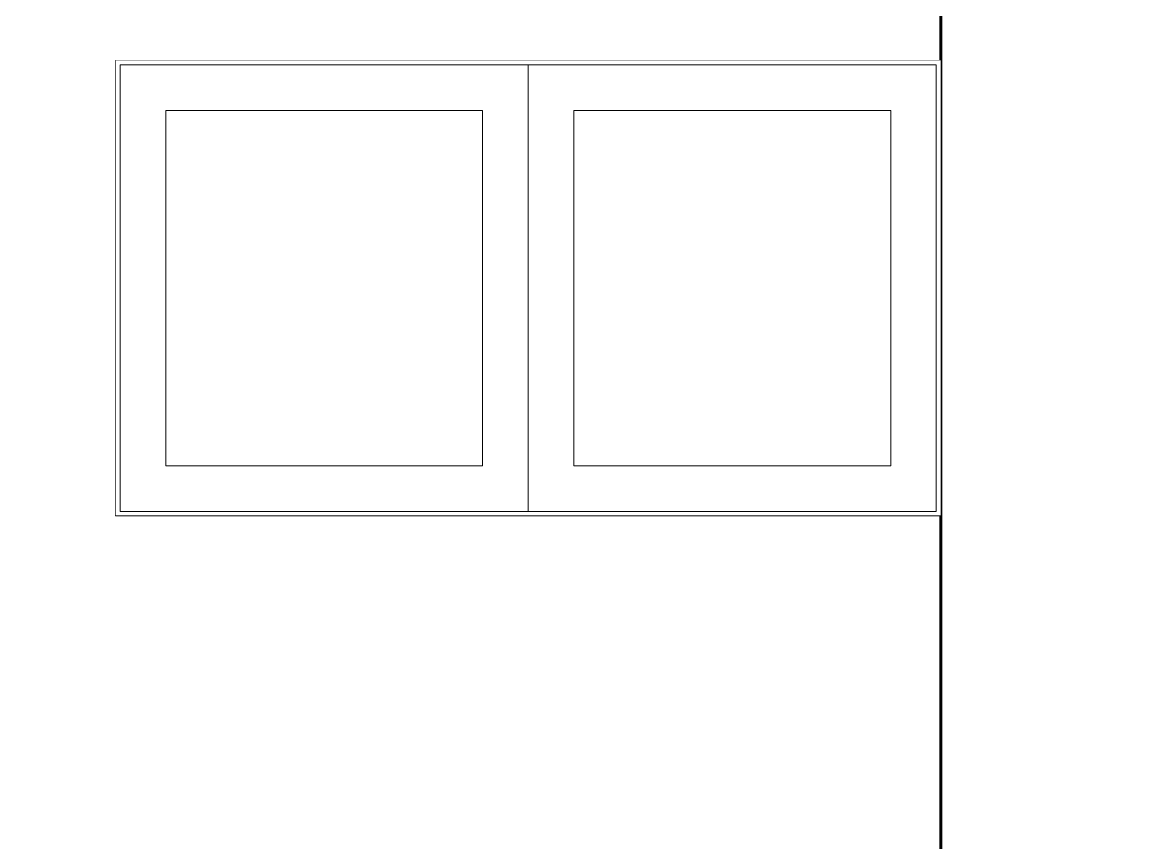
# Model space of a CAD drawing. Header units: metres. Extents: x -41 to 412, y -15 to 25.
# Drawn here: x 273.38 to 274.593, y -13.399 to -12.499 of the extents above; entities that cross this region are included whole.
import ezdxf

# ---------------------------------------------------------------- set-up
doc = ezdxf.new("R2010")
doc.units = ezdxf.units.M
doc.header["$MEASUREMENT"] = 0
doc.set_wipeout_variables(frame=1)
doc.linetypes.add('Wipeout_Contour', pattern=[1, 0, -1])
doc.layers.add('Annotation - Label', color=7, linetype='Continuous')
doc.layers.add('Structural - Bearing', color=7, linetype='Continuous')
doc.dimstyles.new('GENERATED_STYLE__6', dxfattribs={"dimtxt": 0.18, "dimasz": 0.1368, "dimexe": 0.18, "dimexo": 0.0625, "dimgap": 0.09, "dimtad": 0, "dimtih": 1, "dimtoh": 1, "dimdec": 4, "dimzin": 0, "dimdsep": 46, "dimcen": 0.09, "dimadec": 0, "dimazin": 0, "dimtfac": 1, "dimtdec": 4, "dimtmove": 0, "dimatfit": 3, "dimldrblk": 'ARROWHEAD_11', "dimfxl": 1, "dimtolj": 1, "dimtzin": 0, "dimarcsym": 0})

# ---------------------------------------------------------------- blocks, each defined once
blk = doc.blocks.new('ARROWHEAD_11')
at = {"color": 0, "linetype": 'Continuous', "lineweight": 0}
blk.add_line((0, 0), (-1, 0), dxfattribs=at)
at = {"color": 0, "linetype": 'Continuous', "lineweight": 0, "const_width": 0.25, "flags": 128}
blk.add_lwpolyline([(-0.125, 0, 1), (0.125, 0, 1)], format="xyb", close=True, dxfattribs=at)

msp = doc.modelspace()

# ---------------------------------------------------------------- wipeouts: each hides what was drawn before it
at = {"color": 254, "linetype": 'Wipeout_Contour', "lineweight": 0, "ltscale": 3011.698942}
msp.add_wipeout([(272.437, -11.478), (272.437, -12.8206), (273.337, -12.8206), (273.337, -13.4206), (274.387, -13.4206), (274.387, -13.0406), (273.482, -13.0406), (273.482, -12.5406), (274.387, -12.5406), (274.387, -11.478), (273.412, -11.2906)], dxfattribs=at).dxf.layer = 'Structural - Bearing'

# ---------------------------------------------------------------- next in the draw order: linework, layer by layer
at = {"layer": 'Structural - Bearing', "color": 251, "linetype": 'Continuous', "lineweight": 20, "true_color": 0x6a6a6a}
for p, q in [((273.482, -12.5406), (274.387, -12.5406)), ((273.482, -13.0406), (273.482, -12.5406))]:
    msp.add_line(p, q, dxfattribs=at)

# ---------------------------------------------------------------- next in the draw order: wipeouts: each hides what was drawn before it
at = {"color": 254, "linetype": 'Wipeout_Contour', "lineweight": 0, "ltscale": 1097.033793}
msp.add_wipeout([(273.9845, -12.9856), (273.9845, -12.5956), (273.9345, -12.5956), (273.9345, -12.9856)], dxfattribs=at).dxf.layer = 'Structural - Bearing'

# ---------------------------------------------------------------- next in the draw order: wipeouts: each hides what was drawn before it
at = {"color": 254, "linetype": 'Wipeout_Contour', "lineweight": 0, "ltscale": 1374.692754}
msp.add_wipeout([(274.387, -14.3106), (274.387, -14.6206), (274.687, -14.6206), (274.687, -11.5357), (274.387, -11.478)], dxfattribs=at).dxf.layer = 'Structural - Bearing'
at = {"color": 254, "linetype": 'Wipeout_Contour', "lineweight": 0, "ltscale": 1095.135944}
msp.add_wipeout([(273.487, -12.5706), (273.482, -12.5706), (273.482, -13.0106), (273.487, -13.0106)], dxfattribs=at).dxf.layer = 'Structural - Bearing'

# ---------------------------------------------------------------- next in the draw order: linework, layer by layer
at = {"layer": 'Structural - Bearing', "color": 7, "linetype": 'Continuous', "lineweight": 60}
msp.add_line((274.387, -11.478), (274.387, -13.4206), dxfattribs=at)

# ---------------------------------------------------------------- next in the draw order: wipeouts: each hides what was drawn before it
at = {"color": 254, "linetype": 'Wipeout_Contour', "lineweight": 0, "ltscale": 1095.245748}
msp.add_wipeout([(273.537, -12.9856), (273.537, -12.5956), (273.487, -12.5956), (273.487, -12.9856)], dxfattribs=at).dxf.layer = 'Structural - Bearing'

# ---------------------------------------------------------------- next in the draw order: wipeouts: each hides what was drawn before it
at = {"color": 254, "linetype": 'Wipeout_Contour', "lineweight": 0, "ltscale": 1098.732019}
msp.add_wipeout([(274.382, -13.0106), (274.387, -13.0106), (274.387, -12.5706), (274.382, -12.5706)], dxfattribs=at).dxf.layer = 'Structural - Bearing'

# ---------------------------------------------------------------- next in the draw order: wipeouts: each hides what was drawn before it
at = {"color": 254, "linetype": 'Wipeout_Contour', "lineweight": 0, "ltscale": 2193.795466}
msp.add_wipeout([(273.482, -12.5406), (273.482, -12.5706), (273.487, -12.5706), (273.487, -12.5456), (274.382, -12.5456), (274.382, -12.5706), (274.387, -12.5706), (274.387, -12.5406)], dxfattribs=at).dxf.layer = 'Structural - Bearing'
at = {"color": 254, "linetype": 'Wipeout_Contour', "lineweight": 0, "ltscale": 1098.622062}
msp.add_wipeout([(274.332, -12.5956), (274.332, -12.9856), (274.382, -12.9856), (274.382, -12.5956)], dxfattribs=at).dxf.layer = 'Structural - Bearing'
at = {"color": 254, "linetype": 'Wipeout_Contour', "lineweight": 0, "ltscale": 2193.938813}
msp.add_wipeout([(273.482, -13.0106), (273.482, -13.0406), (274.387, -13.0406), (274.387, -13.0106), (274.382, -13.0106), (274.382, -13.0356), (273.487, -13.0356), (273.487, -13.0106)], dxfattribs=at).dxf.layer = 'Structural - Bearing'

# ---------------------------------------------------------------- next in the draw order: wipeouts: each hides what was drawn before it
at = {"color": 254, "linetype": 'Wipeout_Contour', "lineweight": 0, "ltscale": 1646.728648}
msp.add_wipeout([(274.382, -12.5456), (273.9345, -12.5456), (273.9345, -12.5956), (273.9845, -12.5956), (274.332, -12.5956), (274.382, -12.5956)], dxfattribs=at).dxf.layer = 'Structural - Bearing'
at = {"color": 254, "linetype": 'Wipeout_Contour', "lineweight": 0, "ltscale": 1646.753817}
msp.add_wipeout([(273.9345, -13.0356), (274.382, -13.0356), (274.382, -12.9856), (274.332, -12.9856), (273.9845, -12.9856), (273.9345, -12.9856)], dxfattribs=at).dxf.layer = 'Structural - Bearing'

# ---------------------------------------------------------------- next in the draw order: linework, layer by layer
at = {"layer": 'Structural - Bearing', "color": 30, "linetype": 'Continuous', "lineweight": 18, "true_color": 0xff6600}
for p, q in [((274.382, -12.5456), (274.382, -12.5956)), ((274.382, -12.5956), (274.382, -12.9856)), ((274.382, -12.9856), (274.382, -13.0356))]:
    msp.add_line(p, q, dxfattribs=at)

# ---------------------------------------------------------------- next in the draw order: wipeouts: each hides what was drawn before it
at = {"color": 254, "linetype": 'Wipeout_Contour', "lineweight": 0, "ltscale": 1096.834011}
msp.add_wipeout([(273.8845, -12.5956), (273.8845, -12.9856), (273.9345, -12.9856), (273.9345, -12.5956)], dxfattribs=at).dxf.layer = 'Structural - Bearing'
at = {"color": 254, "linetype": 'Wipeout_Contour', "lineweight": 0, "ltscale": 1097.827978}
msp.add_wipeout([(274.332, -12.9856), (274.332, -12.5956), (273.9845, -12.5956), (273.9845, -12.9856)], dxfattribs=at).dxf.layer = 'Structural - Bearing'

# ---------------------------------------------------------------- next in the draw order: linework, layer by layer
at = {"layer": 'Structural - Bearing', "color": 30, "linetype": 'Continuous', "lineweight": 18, "true_color": 0xff6600}
for p, q in [((273.9845, -12.5956), (273.9845, -12.9856)), ((274.332, -12.5956), (273.9845, -12.5956)), ((274.332, -12.9856), (274.332, -12.5956)), ((273.9845, -12.9856), (274.332, -12.9856))]:
    msp.add_line(p, q, dxfattribs=at)

# ---------------------------------------------------------------- next in the draw order: wipeouts: each hides what was drawn before it
at = {"color": 254, "linetype": 'Wipeout_Contour', "lineweight": 0, "ltscale": 1644.046554}
msp.add_wipeout([(273.487, -12.5456), (273.487, -12.5956), (273.537, -12.5956), (273.8845, -12.5956), (273.9345, -12.5956), (273.9345, -12.5456)], dxfattribs=at).dxf.layer = 'Structural - Bearing'
at = {"color": 254, "linetype": 'Wipeout_Contour', "lineweight": 0, "ltscale": 1644.071764}
msp.add_wipeout([(273.487, -13.0356), (273.9345, -13.0356), (273.9345, -12.9856), (273.8845, -12.9856), (273.537, -12.9856), (273.487, -12.9856)], dxfattribs=at).dxf.layer = 'Structural - Bearing'

# ---------------------------------------------------------------- next in the draw order: linework, layer by layer
at = {"layer": 'Structural - Bearing', "color": 30, "linetype": 'Continuous', "lineweight": 18, "true_color": 0xff6600}
for p, q in [((273.487, -12.5956), (273.487, -12.5456)), ((273.487, -12.5456), (273.9345, -12.5456)), ((273.9345, -12.5456), (273.9345, -12.5956)), ((273.9345, -12.5456), (274.382, -12.5456)), ((273.487, -12.9856), (273.487, -12.5956)), ((273.9345, -12.5956), (273.9345, -12.9856)), ((273.487, -13.0356), (273.487, -12.9856)), ((273.9345, -12.9856), (273.9345, -13.0356)), ((273.9345, -13.0356), (273.487, -13.0356)), ((274.382, -13.0356), (273.9345, -13.0356))]:
    msp.add_line(p, q, dxfattribs=at)
at = {"layer": 'Structural - Bearing', "color": 251, "linetype": 'Continuous', "lineweight": 20, "true_color": 0x6a6a6a}
msp.add_line((274.387, -13.0406), (273.482, -13.0406), dxfattribs=at)

# ---------------------------------------------------------------- next in the draw order: wipeouts: each hides what was drawn before it
at = {"color": 254, "linetype": 'Wipeout_Contour', "lineweight": 0, "ltscale": 1096.03993}
msp.add_wipeout([(273.537, -12.5956), (273.537, -12.9856), (273.8845, -12.9856), (273.8845, -12.5956)], dxfattribs=at).dxf.layer = 'Structural - Bearing'

# ---------------------------------------------------------------- next in the draw order: linework, layer by layer
at = {"layer": 'Structural - Bearing', "color": 30, "linetype": 'Continuous', "lineweight": 18, "true_color": 0xff6600}
for p, q in [((273.537, -12.5956), (273.537, -12.9856)), ((273.8845, -12.5956), (273.537, -12.5956)), ((273.8845, -12.9856), (273.8845, -12.5956)), ((273.537, -12.9856), (273.8845, -12.9856))]:
    msp.add_line(p, q, dxfattribs=at)

# ---------------------------------------------------------------- next in the draw order: leaders
at = {"layer": 'Annotation - Label', "color": 151, "linetype": 'Continuous', "lineweight": 20, "true_color": 0x80c2ff, "annotation_type": 0, "has_hookline": 1, "hookline_direction": 0, "text_width": 0.955}
msp.add_leader([(272.6976, -12.9465), (272.9704, -12.3791), (272.9982, -12.3791)], dimstyle='GENERATED_STYLE__6', dxfattribs=at)

doc.saveas('drawing.dxf')
